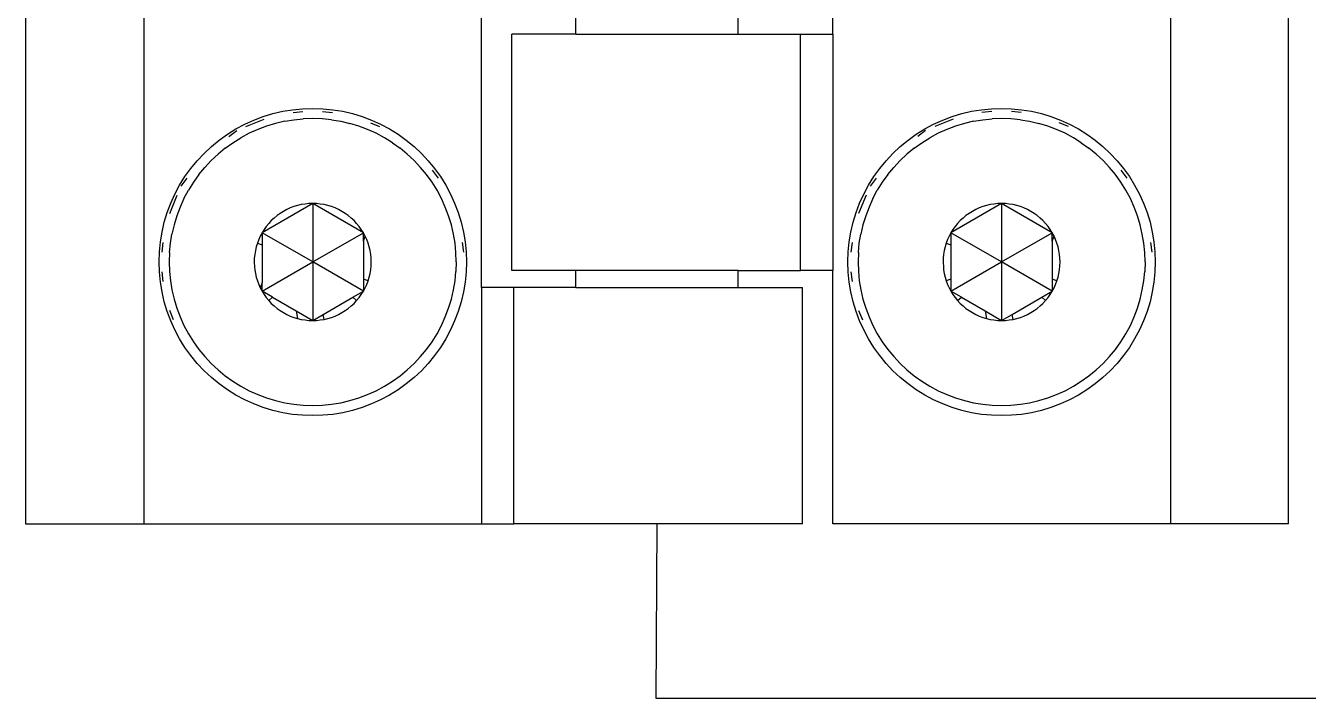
# Model space of a CAD drawing. Extents: x -77 to 77, y -36 to 36.
# Drawn here: x -15.736 to -13.533, y -14.996 to -13.84 of the extents above; entities that cross this region are included whole.
import ezdxf

# ---------------------------------------------------------------- set-up
doc = ezdxf.new("R2010")
doc.units = 0
doc.layers.get('0').update_dxf_attribs({"linetype": 'CONTINUOUS'})

msp = doc.modelspace()

# ---------------------------------------------------------------- linework, layer by layer
for p, q in [((-15.7362, -12.9847), (-15.7362, -14.6957)), ((-15.5332, -12.9847), (-15.5332, -14.6957)), ((-13.77, -12.9847), (-13.77, -14.6957)), ((-13.567, -14.6957), (-13.567, -12.9847)), ((-14.35, -13.8547), (-14.35, -13.3907)), ((-14.9532, -14.2897), (-14.9532, -13.8257)), ((-14.791, -13.8547), (-14.791, -13.8257)), ((-14.5122, -13.8547), (-14.5122, -13.8257)), ((-14.901, -14.2607), (-14.901, -13.8547)), ((-14.791, -13.8547), (-14.901, -13.8547)), ((-14.791, -13.8547), (-14.5122, -13.8547)), ((-14.5122, -13.8547), (-14.4053, -13.8547)), ((-14.4053, -14.2607), (-14.4053, -13.8547)), ((-14.4053, -13.8547), (-14.35, -13.8547)), ((-14.35, -13.8547), (-14.35, -14.2607)), ((-15.3115, -13.9912), (-15.2947, -13.9873)), ((-15.2947, -13.9873), (-15.2777, -13.9845)), ((-15.2777, -13.9845), (-15.2605, -13.9828)), ((-15.277, -13.9896), (-15.2602, -13.9874)), ((-15.2605, -13.9828), (-15.2432, -13.9822)), ((-15.2432, -13.9822), (-15.226, -13.9828)), ((-15.2263, -13.9874), (-15.2094, -13.9896)), ((-15.226, -13.9828), (-15.2088, -13.9845)), ((-15.2088, -13.9845), (-15.1917, -13.9873)), ((-15.1917, -13.9873), (-15.1749, -13.9912)), ((-14.1283, -13.9912), (-14.1115, -13.9873)), ((-14.1115, -13.9873), (-14.0945, -13.9845)), ((-14.0945, -13.9845), (-14.0773, -13.9828)), ((-14.077, -13.9874), (-14.0938, -13.9896)), ((-14.0773, -13.9828), (-14.06, -13.9822)), ((-14.06, -13.9822), (-14.0428, -13.9828)), ((-14.0262, -13.9896), (-14.0431, -13.9874)), ((-14.0428, -13.9828), (-14.0256, -13.9845)), ((-14.0256, -13.9845), (-14.0085, -13.9873)), ((-14.0085, -13.9873), (-13.9917, -13.9912)), ((-15.3752, -14.0176), (-15.3599, -14.0095)), ((-15.3599, -14.0095), (-15.3442, -14.0023)), ((-15.3579, -14.0136), (-15.3266, -14.0006)), ((-15.3442, -14.0023), (-15.328, -13.9963)), ((-15.328, -13.9963), (-15.3115, -13.9912)), ((-15.307, -14.0081), (-15.3224, -14.0127)), ((-15.2913, -14.0044), (-15.307, -14.0081)), ((-15.2913, -14.0044), (-15.2754, -14.0018)), ((-15.2754, -14.0018), (-15.2593, -14.0002)), ((-15.2432, -13.9997), (-15.2593, -14.0002)), ((-15.2271, -14.0002), (-15.2432, -13.9997)), ((-15.211, -14.0018), (-15.2271, -14.0002)), ((-15.211, -14.0018), (-15.1951, -14.0044)), ((-15.1951, -14.0044), (-15.1794, -14.0081)), ((-15.164, -14.0127), (-15.1794, -14.0081)), ((-15.1749, -13.9912), (-15.1584, -13.9963)), ((-15.1584, -13.9963), (-15.1422, -14.0023)), ((-15.1442, -14.0071), (-15.1285, -14.0136)), ((-15.1422, -14.0023), (-15.1265, -14.0095)), ((-15.1265, -14.0095), (-15.1113, -14.0176)), ((-14.192, -14.0176), (-14.1767, -14.0095)), ((-14.1767, -14.0095), (-14.161, -14.0023)), ((-14.1434, -14.0006), (-14.1747, -14.0136)), ((-14.161, -14.0023), (-14.1448, -13.9963)), ((-14.1448, -13.9963), (-14.1283, -13.9912)), ((-14.1238, -14.0081), (-14.1392, -14.0127)), ((-14.1081, -14.0044), (-14.1238, -14.0081)), ((-14.1081, -14.0044), (-14.0922, -14.0018)), ((-14.0922, -14.0018), (-14.0761, -14.0002)), ((-14.06, -13.9997), (-14.0761, -14.0002)), ((-14.0439, -14.0002), (-14.06, -13.9997)), ((-14.0278, -14.0018), (-14.0439, -14.0002)), ((-14.0278, -14.0018), (-14.0119, -14.0044)), ((-14.0119, -14.0044), (-13.9962, -14.0081)), ((-13.9808, -14.0127), (-13.9962, -14.0081)), ((-13.9917, -13.9912), (-13.9752, -13.9963)), ((-13.9752, -13.9963), (-13.959, -14.0023)), ((-13.9453, -14.0136), (-13.961, -14.0071)), ((-13.959, -14.0023), (-13.9433, -14.0095)), ((-13.9433, -14.0095), (-13.9281, -14.0176)), ((-15.4039, -14.0368), (-15.3898, -14.0267)), ((-15.3898, -14.0267), (-15.3752, -14.0176)), ((-15.3873, -14.0305), (-15.3737, -14.0201)), ((-15.3802, -14.0412), (-15.3665, -14.0327)), ((-15.3522, -14.0251), (-15.3665, -14.0327)), ((-15.3375, -14.0184), (-15.3522, -14.0251)), ((-15.3224, -14.0127), (-15.3375, -14.0184)), ((-15.1489, -14.0184), (-15.164, -14.0127)), ((-15.1342, -14.0251), (-15.1489, -14.0184)), ((-15.12, -14.0327), (-15.1342, -14.0251)), ((-15.1063, -14.0412), (-15.12, -14.0327)), ((-15.1113, -14.0176), (-15.0966, -14.0267)), ((-15.0966, -14.0267), (-15.0826, -14.0368)), ((-14.2207, -14.0368), (-14.2066, -14.0267)), ((-14.2066, -14.0267), (-14.192, -14.0176)), ((-14.1905, -14.0201), (-14.2041, -14.0305)), ((-14.197, -14.0412), (-14.1833, -14.0327)), ((-14.169, -14.0251), (-14.1833, -14.0327)), ((-14.1543, -14.0184), (-14.169, -14.0251)), ((-14.1392, -14.0127), (-14.1543, -14.0184)), ((-13.9657, -14.0184), (-13.9808, -14.0127)), ((-13.951, -14.0251), (-13.9657, -14.0184)), ((-13.9368, -14.0327), (-13.951, -14.0251)), ((-13.9231, -14.0412), (-13.9368, -14.0327)), ((-13.9281, -14.0176), (-13.9134, -14.0267)), ((-13.9134, -14.0267), (-13.8994, -14.0368)), ((-15.4298, -14.0595), (-15.4172, -14.0477)), ((-15.4172, -14.0477), (-15.4039, -14.0368)), ((-15.3933, -14.0506), (-15.4057, -14.0608)), ((-15.3933, -14.0506), (-15.3802, -14.0412)), ((-15.1063, -14.0412), (-15.0932, -14.0506)), ((-15.0807, -14.0608), (-15.0932, -14.0506)), ((-15.0826, -14.0368), (-15.0692, -14.0477)), ((-15.0692, -14.0477), (-15.0566, -14.0595)), ((-14.2466, -14.0595), (-14.234, -14.0477)), ((-14.234, -14.0477), (-14.2207, -14.0368)), ((-14.2101, -14.0506), (-14.2225, -14.0608)), ((-14.2101, -14.0506), (-14.197, -14.0412)), ((-13.9231, -14.0412), (-13.91, -14.0506)), ((-13.8975, -14.0608), (-13.91, -14.0506)), ((-13.8994, -14.0368), (-13.886, -14.0477)), ((-13.886, -14.0477), (-13.8734, -14.0595)), ((-15.4526, -14.0855), (-15.4416, -14.0721)), ((-15.4416, -14.0721), (-15.4298, -14.0595)), ((-15.4285, -14.0836), (-15.4175, -14.0719)), ((-15.4175, -14.0719), (-15.4057, -14.0608)), ((-15.0807, -14.0608), (-15.0689, -14.0719)), ((-15.0579, -14.0836), (-15.0689, -14.0719)), ((-15.0566, -14.0595), (-15.0448, -14.0721)), ((-15.0448, -14.0721), (-15.0339, -14.0855)), ((-14.2694, -14.0855), (-14.2584, -14.0721)), ((-14.2584, -14.0721), (-14.2466, -14.0595)), ((-14.2453, -14.0836), (-14.2343, -14.0719)), ((-14.2343, -14.0719), (-14.2225, -14.0608)), ((-13.8975, -14.0608), (-13.8857, -14.0719)), ((-13.8747, -14.0836), (-13.8857, -14.0719)), ((-13.8734, -14.0595), (-13.8616, -14.0721)), ((-13.8616, -14.0721), (-13.8507, -14.0855)), ((-15.4718, -14.1142), (-15.4626, -14.0995)), ((-15.4626, -14.0995), (-15.4526, -14.0855)), ((-15.4388, -14.0961), (-15.4482, -14.1092)), ((-15.4388, -14.0961), (-15.4285, -14.0836)), ((-15.0477, -14.0961), (-15.0579, -14.0836)), ((-15.0383, -14.1092), (-15.0477, -14.0961)), ((-15.0379, -14.0886), (-15.0276, -14.1021)), ((-15.0339, -14.0855), (-15.0238, -14.0995)), ((-15.0238, -14.0995), (-15.0147, -14.1142)), ((-14.2886, -14.1142), (-14.2794, -14.0995)), ((-14.2794, -14.0995), (-14.2694, -14.0855)), ((-14.2556, -14.0961), (-14.265, -14.1092)), ((-14.2556, -14.0961), (-14.2453, -14.0836)), ((-13.8645, -14.0961), (-13.8747, -14.0836)), ((-13.8551, -14.1092), (-13.8645, -14.0961)), ((-13.8444, -14.1021), (-13.8547, -14.0886)), ((-13.8507, -14.0855), (-13.8406, -14.0995)), ((-13.8406, -14.0995), (-13.8315, -14.1142)), ((-15.4799, -14.1294), (-15.4718, -14.1142)), ((-15.4692, -14.1157), (-15.4588, -14.1021)), ((-15.4482, -14.1092), (-15.4567, -14.1229)), ((-15.0297, -14.1229), (-15.0383, -14.1092)), ((-15.0147, -14.1142), (-15.0065, -14.1294)), ((-14.2967, -14.1294), (-14.2886, -14.1142)), ((-14.2756, -14.1021), (-14.286, -14.1157)), ((-14.265, -14.1092), (-14.2735, -14.1229)), ((-13.8465, -14.1229), (-13.8551, -14.1092)), ((-13.8315, -14.1142), (-13.8233, -14.1294)), ((-15.4888, -14.1628), (-15.4758, -14.1315)), ((-15.487, -14.1452), (-15.4799, -14.1294)), ((-15.4643, -14.1371), (-15.4709, -14.1518)), ((-15.4643, -14.1371), (-15.4567, -14.1229)), ((-15.0221, -14.1371), (-15.0297, -14.1229)), ((-15.0155, -14.1518), (-15.0221, -14.1371)), ((-15.0065, -14.1294), (-14.9994, -14.1452)), ((-14.2926, -14.1315), (-14.3056, -14.1628)), ((-14.3038, -14.1452), (-14.2967, -14.1294)), ((-14.2811, -14.1371), (-14.2877, -14.1518)), ((-14.2811, -14.1371), (-14.2735, -14.1229)), ((-13.8389, -14.1371), (-13.8465, -14.1229)), ((-13.8323, -14.1518), (-13.8389, -14.1371)), ((-13.8233, -14.1294), (-13.8162, -14.1452)), ((-15.4981, -14.1778), (-15.4931, -14.1613)), ((-15.4931, -14.1613), (-15.487, -14.1452)), ((-15.4709, -14.1518), (-15.4766, -14.1669)), ((-15.2432, -14.1457), (-15.3302, -14.1959)), ((-15.299, -14.1626), (-15.3044, -14.1665)), ((-15.2934, -14.1592), (-15.299, -14.1626)), ((-15.2876, -14.1561), (-15.2934, -14.1592)), ((-15.2817, -14.1533), (-15.2876, -14.1561)), ((-15.2755, -14.151), (-15.2817, -14.1533)), ((-15.2692, -14.1491), (-15.2755, -14.151)), ((-15.2628, -14.1476), (-15.2692, -14.1491)), ((-15.2563, -14.1466), (-15.2628, -14.1476)), ((-15.2498, -14.1459), (-15.2563, -14.1466)), ((-15.2432, -14.1457), (-15.2498, -14.1459)), ((-15.2366, -14.1459), (-15.2432, -14.1457)), ((-15.2432, -14.1457), (-15.2432, -14.2461)), ((-15.1562, -14.1959), (-15.2432, -14.1457)), ((-15.2301, -14.1466), (-15.2366, -14.1459)), ((-15.2236, -14.1476), (-15.2301, -14.1466)), ((-15.2172, -14.1491), (-15.2236, -14.1476)), ((-15.2109, -14.151), (-15.2172, -14.1491)), ((-15.2048, -14.1533), (-15.2109, -14.151)), ((-15.1988, -14.1561), (-15.2048, -14.1533)), ((-15.193, -14.1592), (-15.1988, -14.1561)), ((-15.1874, -14.1626), (-15.193, -14.1592)), ((-15.1821, -14.1665), (-15.1874, -14.1626)), ((-15.0098, -14.1669), (-15.0155, -14.1518)), ((-14.9994, -14.1452), (-14.9933, -14.1613)), ((-14.9933, -14.1613), (-14.9883, -14.1778)), ((-14.3149, -14.1778), (-14.3099, -14.1613)), ((-14.3099, -14.1613), (-14.3038, -14.1452)), ((-14.2877, -14.1518), (-14.2934, -14.1669)), ((-14.06, -14.1457), (-14.147, -14.1959)), ((-14.1158, -14.1626), (-14.1212, -14.1665)), ((-14.1102, -14.1592), (-14.1158, -14.1626)), ((-14.1044, -14.1561), (-14.1102, -14.1592)), ((-14.0985, -14.1533), (-14.1044, -14.1561)), ((-14.0923, -14.151), (-14.0985, -14.1533)), ((-14.086, -14.1491), (-14.0923, -14.151)), ((-14.0796, -14.1476), (-14.086, -14.1491)), ((-14.0731, -14.1466), (-14.0796, -14.1476)), ((-14.0666, -14.1459), (-14.0731, -14.1466)), ((-14.06, -14.1457), (-14.0666, -14.1459)), ((-14.0534, -14.1459), (-14.06, -14.1457)), ((-14.06, -14.1457), (-14.06, -14.2461)), ((-13.973, -14.1959), (-14.06, -14.1457)), ((-14.0469, -14.1466), (-14.0534, -14.1459)), ((-14.0404, -14.1476), (-14.0469, -14.1466)), ((-14.034, -14.1491), (-14.0404, -14.1476)), ((-14.0277, -14.151), (-14.034, -14.1491)), ((-14.0216, -14.1533), (-14.0277, -14.151)), ((-14.0156, -14.1561), (-14.0216, -14.1533)), ((-14.0098, -14.1592), (-14.0156, -14.1561)), ((-14.0042, -14.1626), (-14.0098, -14.1592)), ((-13.9989, -14.1665), (-14.0042, -14.1626)), ((-13.8266, -14.1669), (-13.8323, -14.1518)), ((-13.8162, -14.1452), (-13.8101, -14.1613)), ((-13.8101, -14.1613), (-13.8051, -14.1778)), ((-15.502, -14.1947), (-15.4981, -14.1778)), ((-15.4813, -14.1824), (-15.485, -14.1981)), ((-15.4766, -14.1669), (-15.4813, -14.1824)), ((-15.3229, -14.185), (-15.3267, -14.1903)), ((-15.3187, -14.1799), (-15.3229, -14.185)), ((-15.3143, -14.1751), (-15.3187, -14.1799)), ((-15.3095, -14.1706), (-15.3143, -14.1751)), ((-15.3044, -14.1665), (-15.3095, -14.1706)), ((-15.177, -14.1706), (-15.1821, -14.1665)), ((-15.1722, -14.1751), (-15.177, -14.1706)), ((-15.1677, -14.1799), (-15.1722, -14.1751)), ((-15.1635, -14.185), (-15.1677, -14.1799)), ((-15.1597, -14.1903), (-15.1635, -14.185)), ((-15.0051, -14.1824), (-15.0098, -14.1669)), ((-15.0015, -14.1981), (-15.0051, -14.1824)), ((-14.9883, -14.1778), (-14.9844, -14.1947)), ((-14.3188, -14.1947), (-14.3149, -14.1778)), ((-14.2981, -14.1824), (-14.3018, -14.1981)), ((-14.2934, -14.1669), (-14.2981, -14.1824)), ((-14.1397, -14.185), (-14.1435, -14.1903)), ((-14.1355, -14.1799), (-14.1397, -14.185)), ((-14.1311, -14.1751), (-14.1355, -14.1799)), ((-14.1263, -14.1706), (-14.1311, -14.1751)), ((-14.1212, -14.1665), (-14.1263, -14.1706)), ((-13.9938, -14.1706), (-13.9989, -14.1665)), ((-13.989, -14.1751), (-13.9938, -14.1706)), ((-13.9845, -14.1799), (-13.989, -14.1751)), ((-13.9803, -14.185), (-13.9845, -14.1799)), ((-13.9765, -14.1903), (-13.9803, -14.185)), ((-13.8219, -14.1824), (-13.8266, -14.1669)), ((-13.8183, -14.1981), (-13.8219, -14.1824)), ((-13.8051, -14.1778), (-13.8012, -14.1947)), ((-15.5049, -14.2117), (-15.502, -14.1947)), ((-15.4876, -14.214), (-15.485, -14.1981)), ((-15.336, -14.2077), (-15.3383, -14.2139)), ((-15.3333, -14.2017), (-15.336, -14.2077)), ((-15.3302, -14.1959), (-15.3333, -14.2017)), ((-15.3267, -14.1903), (-15.3302, -14.1959)), ((-15.2432, -14.2461), (-15.3302, -14.1959)), ((-15.3302, -14.1959), (-15.3302, -14.2166)), ((-15.2432, -14.2461), (-15.1562, -14.1959)), ((-15.1562, -14.1959), (-15.1597, -14.1903)), ((-15.1531, -14.2017), (-15.1562, -14.1959)), ((-15.1562, -14.2101), (-15.1562, -14.1959)), ((-15.1562, -14.2101), (-15.1531, -14.2017)), ((-15.1504, -14.2077), (-15.1531, -14.2017)), ((-15.1481, -14.2139), (-15.1504, -14.2077)), ((-14.9988, -14.214), (-15.0015, -14.1981)), ((-14.9844, -14.1947), (-14.9816, -14.2117)), ((-14.3217, -14.2117), (-14.3188, -14.1947)), ((-14.3044, -14.214), (-14.3018, -14.1981)), ((-14.1528, -14.2077), (-14.1551, -14.2139)), ((-14.1501, -14.2017), (-14.1528, -14.2077)), ((-14.147, -14.1959), (-14.1501, -14.2017)), ((-14.1435, -14.1903), (-14.147, -14.1959)), ((-14.06, -14.2461), (-14.147, -14.1959)), ((-14.147, -14.1959), (-14.147, -14.2166)), ((-14.06, -14.2461), (-13.973, -14.1959)), ((-13.973, -14.1959), (-13.9765, -14.1903)), ((-13.9699, -14.2017), (-13.973, -14.1959)), ((-13.973, -14.2101), (-13.973, -14.1959)), ((-13.973, -14.2101), (-13.9699, -14.2017)), ((-13.9672, -14.2077), (-13.9699, -14.2017)), ((-13.9649, -14.2139), (-13.9672, -14.2077)), ((-13.8156, -14.214), (-13.8183, -14.1981)), ((-13.8012, -14.1947), (-13.7984, -14.2117)), ((-15.5071, -14.2461), (-15.5066, -14.2289)), ((-15.5066, -14.2289), (-15.5049, -14.2117)), ((-15.502, -14.2292), (-15.4998, -14.2124)), ((-15.4892, -14.23), (-15.4897, -14.2461)), ((-15.4892, -14.23), (-15.4876, -14.214)), ((-15.3417, -14.2266), (-15.3428, -14.233)), ((-15.3403, -14.2201), (-15.3417, -14.2266)), ((-15.3383, -14.2139), (-15.3403, -14.2201)), ((-15.3383, -14.2139), (-15.3302, -14.2166)), ((-15.3302, -14.2166), (-15.3302, -14.2822)), ((-15.1562, -14.2101), (-15.1562, -14.2757)), ((-15.1462, -14.2201), (-15.1481, -14.2139)), ((-15.1447, -14.2266), (-15.1462, -14.2201)), ((-15.1436, -14.233), (-15.1447, -14.2266)), ((-14.9973, -14.23), (-14.9988, -14.214)), ((-14.9967, -14.2461), (-14.9973, -14.23)), ((-14.9867, -14.2124), (-14.9844, -14.2292)), ((-14.9816, -14.2117), (-14.9799, -14.2289)), ((-14.9799, -14.2289), (-14.9793, -14.2461)), ((-14.3239, -14.2461), (-14.3234, -14.2289)), ((-14.3234, -14.2289), (-14.3217, -14.2117)), ((-14.3166, -14.2124), (-14.3188, -14.2292)), ((-14.306, -14.23), (-14.3065, -14.2461)), ((-14.306, -14.23), (-14.3044, -14.214)), ((-14.1585, -14.2266), (-14.1596, -14.233)), ((-14.1571, -14.2201), (-14.1585, -14.2266)), ((-14.1551, -14.2139), (-14.1571, -14.2201)), ((-14.1551, -14.2139), (-14.147, -14.2166)), ((-14.147, -14.2166), (-14.147, -14.2757)), ((-13.973, -14.2101), (-13.973, -14.2757)), ((-13.963, -14.2201), (-13.9649, -14.2139)), ((-13.9615, -14.2266), (-13.963, -14.2201)), ((-13.9604, -14.233), (-13.9615, -14.2266)), ((-13.8141, -14.23), (-13.8156, -14.214)), ((-13.8135, -14.2461), (-13.8141, -14.23)), ((-13.8012, -14.2292), (-13.8035, -14.2124)), ((-13.7984, -14.2117), (-13.7967, -14.2289)), ((-13.7967, -14.2289), (-13.7961, -14.2461)), ((-15.5066, -14.2634), (-15.5071, -14.2461)), ((-15.4897, -14.2461), (-15.4892, -14.2623)), ((-15.3435, -14.2396), (-15.3437, -14.2461)), ((-15.3437, -14.2461), (-15.3432, -14.2552)), ((-15.3428, -14.233), (-15.3435, -14.2396)), ((-15.3302, -14.2964), (-15.2432, -14.2461)), ((-15.1562, -14.2964), (-15.2432, -14.2461)), ((-15.2432, -14.2461), (-15.2432, -14.3466)), ((-15.143, -14.2396), (-15.1436, -14.233)), ((-15.1436, -14.2593), (-15.143, -14.2527)), ((-15.1428, -14.2461), (-15.143, -14.2396)), ((-15.143, -14.2527), (-15.1428, -14.2461)), ((-14.9967, -14.2461), (-14.9973, -14.2623)), ((-14.9793, -14.2461), (-14.9799, -14.2634)), ((-14.3234, -14.2634), (-14.3239, -14.2461)), ((-14.3065, -14.2461), (-14.306, -14.2623)), ((-14.1603, -14.2396), (-14.1605, -14.2461)), ((-14.1605, -14.2461), (-14.16, -14.2552)), ((-14.1596, -14.233), (-14.1603, -14.2396)), ((-14.147, -14.2964), (-14.06, -14.2461)), ((-13.973, -14.2964), (-14.06, -14.2461)), ((-14.06, -14.2461), (-14.06, -14.3466)), ((-13.9598, -14.2396), (-13.9604, -14.233)), ((-13.9604, -14.2593), (-13.9598, -14.2527)), ((-13.9596, -14.2461), (-13.9598, -14.2396)), ((-13.9598, -14.2527), (-13.9596, -14.2461)), ((-13.8135, -14.2461), (-13.8141, -14.2623)), ((-13.7961, -14.2461), (-13.7967, -14.2634)), ((-15.5049, -14.2806), (-15.5066, -14.2634)), ((-15.4998, -14.2799), (-15.502, -14.2631)), ((-15.4892, -14.2623), (-15.4876, -14.2783)), ((-15.3432, -14.2552), (-15.3428, -14.2593)), ((-15.3428, -14.2593), (-15.3417, -14.2657)), ((-15.3417, -14.2657), (-15.3403, -14.2722)), ((-15.3403, -14.2722), (-15.3383, -14.2784)), ((-15.1481, -14.2784), (-15.1562, -14.2757)), ((-15.1562, -14.2757), (-15.1562, -14.2964)), ((-15.1481, -14.2784), (-15.1462, -14.2722)), ((-15.1462, -14.2722), (-15.1447, -14.2657)), ((-15.1447, -14.2657), (-15.1436, -14.2593)), ((-14.9988, -14.2783), (-14.9973, -14.2623)), ((-14.9799, -14.2634), (-14.9816, -14.2806)), ((-14.791, -14.2607), (-14.901, -14.2607)), ((-14.791, -14.2897), (-14.791, -14.2607)), ((-14.5122, -14.2607), (-14.791, -14.2607)), ((-14.5122, -14.2897), (-14.5122, -14.2607)), ((-14.5122, -14.2607), (-14.4053, -14.2607)), ((-14.35, -14.2607), (-14.4053, -14.2607)), ((-14.35, -14.6957), (-14.35, -14.2607)), ((-14.3217, -14.2806), (-14.3234, -14.2634)), ((-14.3188, -14.2631), (-14.3166, -14.2799)), ((-14.306, -14.2623), (-14.3044, -14.2783)), ((-14.16, -14.2552), (-14.1596, -14.2593)), ((-14.1596, -14.2593), (-14.1585, -14.2657)), ((-14.1585, -14.2657), (-14.1571, -14.2722)), ((-14.1571, -14.2722), (-14.1551, -14.2784)), ((-14.147, -14.2757), (-14.1551, -14.2784)), ((-14.147, -14.2757), (-14.147, -14.2964)), ((-13.9649, -14.2784), (-13.973, -14.2757)), ((-13.973, -14.2757), (-13.973, -14.2964)), ((-13.9649, -14.2784), (-13.963, -14.2722)), ((-13.963, -14.2722), (-13.9615, -14.2657)), ((-13.9615, -14.2657), (-13.9604, -14.2593)), ((-13.8156, -14.2783), (-13.8141, -14.2623)), ((-13.7967, -14.2634), (-13.7984, -14.2806)), ((-15.502, -14.2976), (-15.5049, -14.2806)), ((-15.4981, -14.3145), (-15.502, -14.2976)), ((-15.4876, -14.2783), (-15.485, -14.2942)), ((-15.485, -14.2942), (-15.4813, -14.3099)), ((-15.3383, -14.2784), (-15.336, -14.2846)), ((-15.336, -14.2846), (-15.3333, -14.2906)), ((-15.3302, -14.2822), (-15.3333, -14.2906)), ((-15.3333, -14.2906), (-15.3302, -14.2964)), ((-15.3302, -14.2964), (-15.3302, -14.2822)), ((-15.3302, -14.2964), (-15.3267, -14.302)), ((-15.3123, -14.3067), (-15.3302, -14.2964)), ((-15.1741, -14.3067), (-15.1562, -14.2964)), ((-15.1597, -14.302), (-15.1562, -14.2964)), ((-15.1562, -14.2964), (-15.1531, -14.2906)), ((-15.1531, -14.2906), (-15.1504, -14.2846)), ((-15.1504, -14.2846), (-15.1481, -14.2784)), ((-15.0051, -14.3099), (-15.0015, -14.2942)), ((-15.0015, -14.2942), (-14.9988, -14.2783)), ((-14.9844, -14.2976), (-14.9883, -14.3145)), ((-14.9816, -14.2806), (-14.9844, -14.2976)), ((-14.898, -14.2897), (-14.9532, -14.2897)), ((-14.9532, -14.2897), (-14.9532, -14.6957)), ((-14.898, -14.6957), (-14.898, -14.2897)), ((-14.791, -14.2897), (-14.898, -14.2897)), ((-14.791, -14.2897), (-14.5122, -14.2897)), ((-14.5122, -14.2897), (-14.4022, -14.2897)), ((-14.4022, -14.6957), (-14.4022, -14.2897)), ((-14.3188, -14.2976), (-14.3217, -14.2806)), ((-14.3149, -14.3145), (-14.3188, -14.2976)), ((-14.3044, -14.2783), (-14.3018, -14.2942)), ((-14.3018, -14.2942), (-14.2981, -14.3099)), ((-14.1551, -14.2784), (-14.1528, -14.2846)), ((-14.1528, -14.2846), (-14.1501, -14.2906)), ((-14.1501, -14.2906), (-14.147, -14.2964)), ((-14.147, -14.2964), (-14.1435, -14.302)), ((-14.1291, -14.3067), (-14.147, -14.2964)), ((-13.9909, -14.3067), (-13.973, -14.2964)), ((-13.9765, -14.302), (-13.973, -14.2964)), ((-13.973, -14.2964), (-13.9699, -14.2906)), ((-13.9699, -14.2906), (-13.9672, -14.2846)), ((-13.9672, -14.2846), (-13.9649, -14.2784)), ((-13.8219, -14.3099), (-13.8183, -14.2942)), ((-13.8183, -14.2942), (-13.8156, -14.2783)), ((-13.8012, -14.2976), (-13.8051, -14.3145)), ((-13.7984, -14.2806), (-13.8012, -14.2976)), ((-15.4931, -14.331), (-15.4981, -14.3145)), ((-15.4813, -14.3099), (-15.4766, -14.3254)), ((-15.3267, -14.302), (-15.3229, -14.3073)), ((-15.3229, -14.3073), (-15.3187, -14.3124)), ((-15.3187, -14.3124), (-15.3123, -14.3067)), ((-15.3187, -14.3124), (-15.3143, -14.3172)), ((-15.3143, -14.3172), (-15.3095, -14.3217)), ((-15.3123, -14.3067), (-15.2717, -14.3301)), ((-15.2253, -14.3363), (-15.1741, -14.3067)), ((-15.177, -14.3217), (-15.1722, -14.3172)), ((-15.1741, -14.3067), (-15.1677, -14.3124)), ((-15.1722, -14.3172), (-15.1677, -14.3124)), ((-15.1677, -14.3124), (-15.1635, -14.3073)), ((-15.1635, -14.3073), (-15.1597, -14.302)), ((-15.0098, -14.3254), (-15.0051, -14.3099)), ((-14.9883, -14.3145), (-14.9933, -14.331)), ((-14.3099, -14.331), (-14.3149, -14.3145)), ((-14.2981, -14.3099), (-14.2934, -14.3254)), ((-14.1435, -14.302), (-14.1397, -14.3073)), ((-14.1397, -14.3073), (-14.1355, -14.3124)), ((-14.1355, -14.3124), (-14.1291, -14.3067)), ((-14.1355, -14.3124), (-14.1311, -14.3172)), ((-14.1311, -14.3172), (-14.1263, -14.3217)), ((-14.1291, -14.3067), (-14.0885, -14.3301)), ((-14.0421, -14.3363), (-13.9909, -14.3067)), ((-13.9938, -14.3217), (-13.989, -14.3172)), ((-13.9909, -14.3067), (-13.9845, -14.3124)), ((-13.989, -14.3172), (-13.9845, -14.3124)), ((-13.9845, -14.3124), (-13.9803, -14.3073)), ((-13.9803, -14.3073), (-13.9765, -14.302)), ((-13.8266, -14.3254), (-13.8219, -14.3099)), ((-13.8051, -14.3145), (-13.8101, -14.331)), ((-15.487, -14.3471), (-15.4931, -14.331)), ((-15.4823, -14.3452), (-15.4888, -14.3295)), ((-15.4766, -14.3254), (-15.4709, -14.3405)), ((-15.4709, -14.3405), (-15.4643, -14.3552)), ((-15.3095, -14.3217), (-15.3044, -14.3258)), ((-15.3044, -14.3258), (-15.299, -14.3297)), ((-15.299, -14.3297), (-15.2934, -14.3331)), ((-15.2934, -14.3331), (-15.2876, -14.3362)), ((-15.2876, -14.3362), (-15.2817, -14.339)), ((-15.2817, -14.339), (-15.2755, -14.3413)), ((-15.2755, -14.3413), (-15.2692, -14.3432)), ((-15.2717, -14.3301), (-15.2692, -14.3432)), ((-15.2717, -14.3301), (-15.2432, -14.3466)), ((-15.2432, -14.3466), (-15.2253, -14.3363)), ((-15.2236, -14.3447), (-15.2253, -14.3363)), ((-15.2172, -14.3432), (-15.2109, -14.3413)), ((-15.2109, -14.3413), (-15.2048, -14.339)), ((-15.2048, -14.339), (-15.1988, -14.3362)), ((-15.1988, -14.3362), (-15.193, -14.3331)), ((-15.193, -14.3331), (-15.1874, -14.3297)), ((-15.1874, -14.3297), (-15.1821, -14.3258)), ((-15.1821, -14.3258), (-15.177, -14.3217)), ((-15.0221, -14.3552), (-15.0155, -14.3405)), ((-15.0155, -14.3405), (-15.0098, -14.3254)), ((-14.9933, -14.331), (-14.9994, -14.3471)), ((-14.3038, -14.3471), (-14.3099, -14.331)), ((-14.3056, -14.3295), (-14.2991, -14.3452)), ((-14.2934, -14.3254), (-14.2877, -14.3405)), ((-14.2877, -14.3405), (-14.2811, -14.3552)), ((-14.1263, -14.3217), (-14.1212, -14.3258)), ((-14.1212, -14.3258), (-14.1158, -14.3297)), ((-14.1158, -14.3297), (-14.1102, -14.3331)), ((-14.1102, -14.3331), (-14.1044, -14.3362)), ((-14.1044, -14.3362), (-14.0985, -14.339)), ((-14.0985, -14.339), (-14.0923, -14.3413)), ((-14.0923, -14.3413), (-14.086, -14.3432)), ((-14.0885, -14.3301), (-14.086, -14.3432)), ((-14.0885, -14.3301), (-14.06, -14.3466)), ((-14.06, -14.3466), (-14.0421, -14.3363)), ((-14.0404, -14.3447), (-14.0421, -14.3363)), ((-14.034, -14.3432), (-14.0277, -14.3413)), ((-14.0277, -14.3413), (-14.0216, -14.339)), ((-14.0216, -14.339), (-14.0156, -14.3362)), ((-14.0156, -14.3362), (-14.0098, -14.3331)), ((-14.0098, -14.3331), (-14.0042, -14.3297)), ((-14.0042, -14.3297), (-13.9989, -14.3258)), ((-13.9989, -14.3258), (-13.9938, -14.3217)), ((-13.8389, -14.3552), (-13.8323, -14.3405)), ((-13.8323, -14.3405), (-13.8266, -14.3254)), ((-13.8101, -14.331), (-13.8162, -14.3471)), ((-15.4799, -14.3629), (-15.487, -14.3471)), ((-15.4718, -14.3781), (-15.4799, -14.3629)), ((-15.4643, -14.3552), (-15.4567, -14.3694)), ((-15.2692, -14.3432), (-15.2628, -14.3447)), ((-15.2628, -14.3447), (-15.2563, -14.3457)), ((-15.2563, -14.3457), (-15.2498, -14.3464)), ((-15.2498, -14.3464), (-15.2432, -14.3466)), ((-15.2432, -14.3466), (-15.2366, -14.3464)), ((-15.2366, -14.3464), (-15.2301, -14.3457)), ((-15.2301, -14.3457), (-15.2236, -14.3447)), ((-15.2236, -14.3447), (-15.2172, -14.3432)), ((-15.0297, -14.3694), (-15.0221, -14.3552)), ((-15.0065, -14.3629), (-15.0147, -14.3781)), ((-14.9994, -14.3471), (-15.0065, -14.3629)), ((-14.2967, -14.3629), (-14.3038, -14.3471)), ((-14.2886, -14.3781), (-14.2967, -14.3629)), ((-14.2811, -14.3552), (-14.2735, -14.3694)), ((-14.086, -14.3432), (-14.0796, -14.3447)), ((-14.0796, -14.3447), (-14.0731, -14.3457)), ((-14.0731, -14.3457), (-14.0666, -14.3464)), ((-14.0666, -14.3464), (-14.06, -14.3466)), ((-14.06, -14.3466), (-14.0534, -14.3464)), ((-14.0534, -14.3464), (-14.0469, -14.3457)), ((-14.0469, -14.3457), (-14.0404, -14.3447)), ((-14.0404, -14.3447), (-14.034, -14.3432)), ((-13.8465, -14.3694), (-13.8389, -14.3552)), ((-13.8233, -14.3629), (-13.8315, -14.3781)), ((-13.8162, -14.3471), (-13.8233, -14.3629)), ((-15.4626, -14.3928), (-15.4718, -14.3781)), ((-15.4567, -14.3694), (-15.4482, -14.3831)), ((-15.4482, -14.3831), (-15.4388, -14.3962)), ((-15.0477, -14.3962), (-15.0383, -14.3831)), ((-15.0383, -14.3831), (-15.0297, -14.3694)), ((-15.0147, -14.3781), (-15.0238, -14.3928)), ((-14.2794, -14.3928), (-14.2886, -14.3781)), ((-14.2735, -14.3694), (-14.265, -14.3831)), ((-14.265, -14.3831), (-14.2556, -14.3962)), ((-13.8645, -14.3962), (-13.8551, -14.3831)), ((-13.8551, -14.3831), (-13.8465, -14.3694)), ((-13.8315, -14.3781), (-13.8406, -14.3928)), ((-15.4526, -14.4068), (-15.4626, -14.3928)), ((-15.4416, -14.4202), (-15.4526, -14.4068)), ((-15.4388, -14.3962), (-15.4285, -14.4087)), ((-15.0579, -14.4087), (-15.0477, -14.3962)), ((-15.0339, -14.4068), (-15.0448, -14.4202)), ((-15.0238, -14.3928), (-15.0339, -14.4068)), ((-14.2694, -14.4068), (-14.2794, -14.3928)), ((-14.2584, -14.4202), (-14.2694, -14.4068)), ((-14.2556, -14.3962), (-14.2453, -14.4087)), ((-13.8747, -14.4087), (-13.8645, -14.3962)), ((-13.8507, -14.4068), (-13.8616, -14.4202)), ((-13.8406, -14.3928), (-13.8507, -14.4068)), ((-15.4298, -14.4328), (-15.4416, -14.4202)), ((-15.4285, -14.4087), (-15.4175, -14.4204)), ((-15.4175, -14.4204), (-15.4057, -14.4315)), ((-15.0807, -14.4315), (-15.0689, -14.4204)), ((-15.0689, -14.4204), (-15.0579, -14.4087)), ((-15.0448, -14.4202), (-15.0566, -14.4328)), ((-14.2466, -14.4328), (-14.2584, -14.4202)), ((-14.2453, -14.4087), (-14.2343, -14.4204)), ((-14.2343, -14.4204), (-14.2225, -14.4315)), ((-13.8975, -14.4315), (-13.8857, -14.4204)), ((-13.8857, -14.4204), (-13.8747, -14.4087)), ((-13.8616, -14.4202), (-13.8734, -14.4328)), ((-15.4172, -14.4446), (-15.4298, -14.4328)), ((-15.4039, -14.4555), (-15.4172, -14.4446)), ((-15.4057, -14.4315), (-15.3933, -14.4417)), ((-15.3933, -14.4417), (-15.3802, -14.4511)), ((-15.3802, -14.4511), (-15.3665, -14.4596)), ((-15.12, -14.4596), (-15.1063, -14.4511)), ((-15.1063, -14.4511), (-15.0932, -14.4417)), ((-15.0932, -14.4417), (-15.0807, -14.4315)), ((-15.0692, -14.4446), (-15.0826, -14.4555)), ((-15.0566, -14.4328), (-15.0692, -14.4446)), ((-14.234, -14.4446), (-14.2466, -14.4328)), ((-14.2207, -14.4555), (-14.234, -14.4446)), ((-14.2225, -14.4315), (-14.2101, -14.4417)), ((-14.2101, -14.4417), (-14.197, -14.4511)), ((-14.197, -14.4511), (-14.1833, -14.4596)), ((-13.9368, -14.4596), (-13.9231, -14.4511)), ((-13.9231, -14.4511), (-13.91, -14.4417)), ((-13.91, -14.4417), (-13.8975, -14.4315)), ((-13.886, -14.4446), (-13.8994, -14.4555)), ((-13.8734, -14.4328), (-13.886, -14.4446)), ((-15.3898, -14.4656), (-15.4039, -14.4555)), ((-15.3752, -14.4747), (-15.3898, -14.4656)), ((-15.3665, -14.4596), (-15.3522, -14.4672)), ((-15.3522, -14.4672), (-15.3375, -14.4739)), ((-15.3375, -14.4739), (-15.3224, -14.4796)), ((-15.164, -14.4796), (-15.1489, -14.4739)), ((-15.1489, -14.4739), (-15.1342, -14.4672)), ((-15.1342, -14.4672), (-15.12, -14.4596)), ((-15.0966, -14.4656), (-15.1113, -14.4747)), ((-15.0826, -14.4555), (-15.0966, -14.4656)), ((-14.2066, -14.4656), (-14.2207, -14.4555)), ((-14.192, -14.4747), (-14.2066, -14.4656)), ((-14.1833, -14.4596), (-14.169, -14.4672)), ((-14.169, -14.4672), (-14.1543, -14.4739)), ((-14.1543, -14.4739), (-14.1392, -14.4796)), ((-13.9808, -14.4796), (-13.9657, -14.4739)), ((-13.9657, -14.4739), (-13.951, -14.4672)), ((-13.951, -14.4672), (-13.9368, -14.4596)), ((-13.9134, -14.4656), (-13.9281, -14.4747)), ((-13.8994, -14.4555), (-13.9134, -14.4656)), ((-15.3599, -14.4828), (-15.3752, -14.4747)), ((-15.3442, -14.49), (-15.3599, -14.4828)), ((-15.328, -14.496), (-15.3442, -14.49)), ((-15.3115, -14.5011), (-15.328, -14.496)), ((-15.3224, -14.4796), (-15.307, -14.4842)), ((-15.307, -14.4842), (-15.2913, -14.4879)), ((-15.2913, -14.4879), (-15.2754, -14.4905)), ((-15.2754, -14.4905), (-15.2593, -14.4921)), ((-15.2593, -14.4921), (-15.2432, -14.4926)), ((-15.2432, -14.4926), (-15.2271, -14.4921)), ((-15.2271, -14.4921), (-15.211, -14.4905)), ((-15.211, -14.4905), (-15.1951, -14.4879)), ((-15.1951, -14.4879), (-15.1794, -14.4842)), ((-15.1794, -14.4842), (-15.164, -14.4796)), ((-15.1584, -14.496), (-15.1749, -14.5011)), ((-15.1422, -14.49), (-15.1584, -14.496)), ((-15.1265, -14.4828), (-15.1422, -14.49)), ((-15.1113, -14.4747), (-15.1265, -14.4828)), ((-14.1767, -14.4828), (-14.192, -14.4747)), ((-14.161, -14.49), (-14.1767, -14.4828)), ((-14.1448, -14.496), (-14.161, -14.49)), ((-14.1283, -14.5011), (-14.1448, -14.496)), ((-14.1392, -14.4796), (-14.1238, -14.4842)), ((-14.1238, -14.4842), (-14.1081, -14.4879)), ((-14.1081, -14.4879), (-14.0922, -14.4905)), ((-14.0922, -14.4905), (-14.0761, -14.4921)), ((-14.0761, -14.4921), (-14.06, -14.4926)), ((-14.06, -14.4926), (-14.0439, -14.4921)), ((-14.0439, -14.4921), (-14.0278, -14.4905)), ((-14.0278, -14.4905), (-14.0119, -14.4879)), ((-14.0119, -14.4879), (-13.9962, -14.4842)), ((-13.9962, -14.4842), (-13.9808, -14.4796)), ((-13.9752, -14.496), (-13.9917, -14.5011)), ((-13.959, -14.49), (-13.9752, -14.496)), ((-13.9433, -14.4828), (-13.959, -14.49)), ((-13.9281, -14.4747), (-13.9433, -14.4828)), ((-15.2947, -14.505), (-15.3115, -14.5011)), ((-15.2777, -14.5078), (-15.2947, -14.505)), ((-15.2605, -14.5095), (-15.2777, -14.5078)), ((-15.2432, -14.51), (-15.2605, -14.5095)), ((-15.226, -14.5095), (-15.2432, -14.51)), ((-15.2088, -14.5078), (-15.226, -14.5095)), ((-15.1917, -14.505), (-15.2088, -14.5078)), ((-15.1749, -14.5011), (-15.1917, -14.505)), ((-14.1115, -14.505), (-14.1283, -14.5011)), ((-14.0945, -14.5078), (-14.1115, -14.505)), ((-14.0773, -14.5095), (-14.0945, -14.5078)), ((-14.06, -14.51), (-14.0773, -14.5095)), ((-14.0428, -14.5095), (-14.06, -14.51)), ((-14.0256, -14.5078), (-14.0428, -14.5095)), ((-14.0085, -14.505), (-14.0256, -14.5078)), ((-13.9917, -14.5011), (-14.0085, -14.505)), ((-15.7362, -14.6957), (-15.5332, -14.6957)), ((-15.5332, -14.6957), (-14.9532, -14.6957)), ((-14.9532, -14.6957), (-14.898, -14.6957)), ((-14.6516, -14.6957), (-14.898, -14.6957)), ((-14.6532, -14.9957), (-14.6516, -14.6957)), ((-14.4022, -14.6957), (-14.6516, -14.6957)), ((-13.77, -14.6957), (-14.35, -14.6957)), ((-13.567, -14.6957), (-13.77, -14.6957)), ((18.3468, -14.9957), (-14.6532, -14.9957))]:
    msp.add_line(p, q)

doc.saveas('drawing.dxf')
